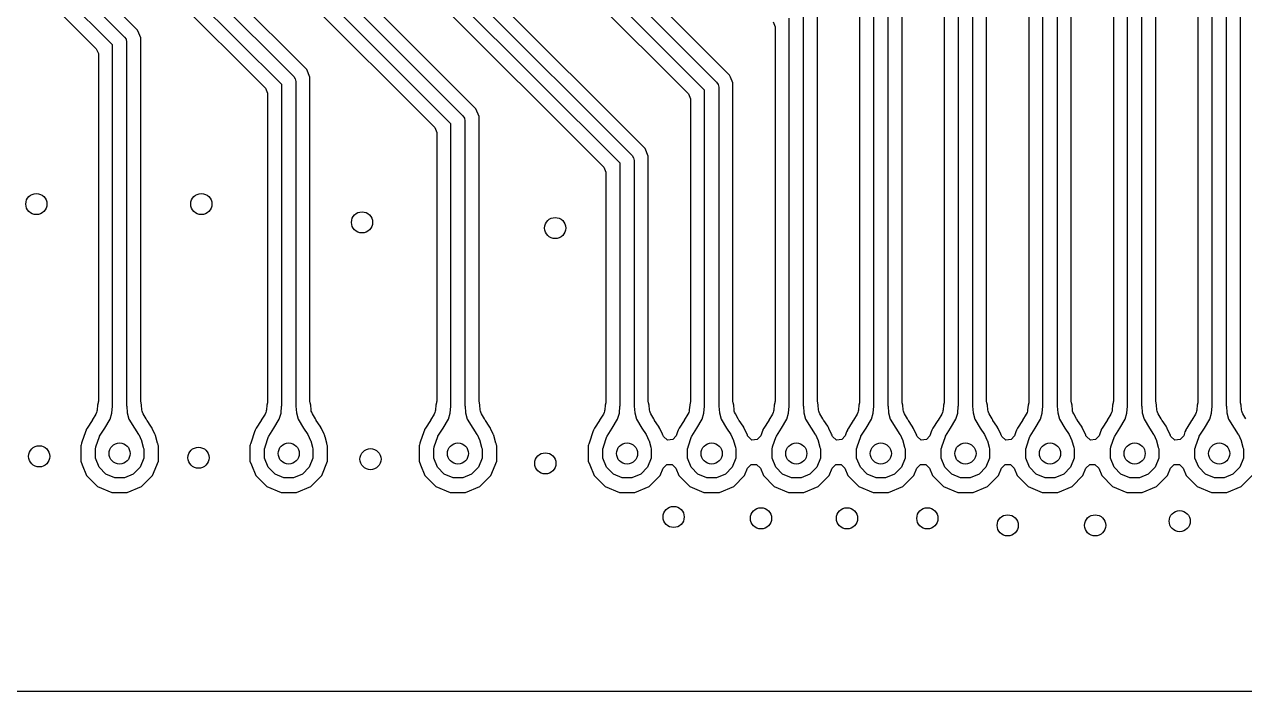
# Model space of a CAD drawing. Extents: x 114.9 to 199.6, y -137.1 to -76.7.
# Drawn here: x 186.47 to 195.13, y -137.15 to -132.41 of the extents above; entities that cross this region are included whole.
import ezdxf

# ---------------------------------------------------------------- set-up
doc = ezdxf.new("R2010")
doc.units = 0
doc.layers.add('BLACK', color=7, linetype='CONTINUOUS')

msp = doc.modelspace()

# ---------------------------------------------------------------- linework, layer by layer
at = {"layer": 'BLACK', "linetype": 'CONTINUOUS'}
for p, q in [((179.34, -120.779289), (191.385356, -132.824645)), ((191.477586, -132.774746), (179.454852, -120.752012)), ((179.162413, -120.885254), (191.185148, -132.907987)), ((191.3, -132.88071), (179.254645, -120.835355)), ((190.877586, -133.294747), (178.734852, -121.152012)), ((190.7, -133.40071), (178.534645, -121.235355)), ((178.62, -121.17929), (190.785355, -133.344645)), ((177.86, -121.33853), (189.585355, -133.063885)), ((189.677586, -133.013987), (177.974852, -121.311252)), ((189.5, -133.11995), (177.774645, -121.394595)), ((177.682413, -121.444494), (189.385148, -133.147227)), ((177.16, -121.559289), (188.385355, -132.784644)), ((188.477586, -132.734747), (177.274852, -121.532012)), ((176.982414, -121.665255), (188.185148, -132.867987)), ((188.3, -132.84071), (177.074645, -121.615355)), ((176.45, -121.76929), (187.185355, -132.504645)), ((187.277585, -132.454745), (176.564852, -121.742012)), ((187.1, -132.56071), (176.364645, -121.825355)), ((176.272413, -121.875254), (186.985148, -132.587987)), ((184.859446, -127.702286), (190.585148, -133.427987)), ((195.1005, -135.088525), (195.1005, -128.160066)), ((194.9, -135.122497), (194.9, -128.21071)), ((195, -128.19), (195, -135.12235)), ((194.7995, -128.272635), (194.7995, -135.089555)), ((194.5005, -135.088525), (194.5005, -130.170066)), ((194.3, -135.122497), (194.3, -130.22071)), ((194.4, -130.2), (194.4, -135.12235)), ((194.1995, -130.282635), (194.1995, -135.089555)), ((193.9005, -135.088525), (193.9005, -130.780066)), ((193.7, -135.122497), (193.7, -130.83071)), ((193.8, -130.81), (193.8, -135.12235)), ((193.5995, -130.892635), (193.5995, -135.089555)), ((193.3005, -135.088525), (193.3005, -131.450064)), ((193.1, -135.122497), (193.1, -131.50071)), ((193.2, -131.48), (193.2, -135.12235)), ((192.9995, -131.562636), (192.9995, -135.089555)), ((192.5, -135.122497), (192.5, -131.98071)), ((192.6, -131.96), (192.6, -135.12235)), ((192.7005, -135.088525), (192.7005, -131.930066)), ((192.3995, -132.042635), (192.3995, -135.089555)), ((192.1005, -135.088525), (192.1005, -132.319684)), ((191.785148, -132.397607), (191.7995, -132.432255)), ((191.9, -135.122497), (191.9, -132.37033)), ((192, -132.34962), (192, -135.12235)), ((187.185355, -132.504645), (187.196194, -132.520866)), ((187.277586, -132.454747), (187.277585, -132.454745)), ((187.277588, -132.454749), (187.277586, -132.454747)), ((187.277588, -132.45475), (187.277588, -132.454749)), ((187.286889, -132.477205), (187.277588, -132.45475)), ((187.28689, -132.477207), (187.286889, -132.477205)), ((187.300499, -132.510062), (187.28689, -132.477207)), ((187.3005, -132.510066), (187.300499, -132.510062)), ((187.3005, -135.088525), (187.3005, -132.510066)), ((191.7995, -132.432255), (191.7995, -135.089555)), ((186.985148, -132.587987), (186.9995, -132.622635)), ((187.1, -135.122497), (187.1, -132.56071)), ((187.196194, -132.520866), (187.2, -132.54)), ((187.2, -132.54), (187.2, -135.12235)), ((186.9995, -132.622635), (186.9995, -135.089555)), ((188.477587, -132.734749), (188.477586, -132.734747)), ((188.500499, -132.790062), (188.477587, -132.734749)), ((188.3, -135.122497), (188.3, -132.84071)), ((188.385355, -132.784644), (188.396194, -132.800865)), ((188.396194, -132.800865), (188.396194, -132.800866)), ((188.396194, -132.800866), (188.4, -132.82)), ((188.4, -132.82), (188.4, -135.12235)), ((188.5005, -132.790066), (188.500499, -132.790062)), ((188.5005, -135.088525), (188.5005, -132.790066)), ((191.385356, -132.824645), (191.396194, -132.840866)), ((191.396194, -132.840866), (191.4, -132.86)), ((191.477588, -132.774749), (191.477586, -132.774746)), ((191.483932, -132.790066), (191.477588, -132.774749)), ((191.500499, -132.830062), (191.483932, -132.790066)), ((191.5005, -132.830066), (191.500499, -132.830062)), ((191.5005, -135.088525), (191.5005, -132.830066)), ((188.185148, -132.867987), (188.1995, -132.902635)), ((188.1995, -132.902635), (188.1995, -135.089555)), ((191.185148, -132.907987), (191.1995, -132.942635)), ((191.1995, -132.942635), (191.1995, -135.089555)), ((191.3, -135.122497), (191.3, -132.88071)), ((191.4, -132.86), (191.4, -135.12235)), ((189.677587, -133.013989), (189.677586, -133.013987)), ((189.700499, -133.069302), (189.677587, -133.013989)), ((189.585355, -133.063885), (189.596194, -133.080106)), ((189.596194, -133.080106), (189.6, -133.09924)), ((189.6, -133.09924), (189.6, -135.12235)), ((189.7005, -133.069306), (189.700499, -133.069302)), ((189.7005, -135.088525), (189.7005, -133.069306)), ((189.385148, -133.147227), (189.3995, -133.181875)), ((189.3995, -133.181875), (189.3995, -135.089555)), ((189.5, -135.122497), (189.5, -133.11995)), ((190.785355, -133.344645), (190.796194, -133.360866)), ((190.796194, -133.360866), (190.8, -133.38)), ((190.877587, -133.294749), (190.877586, -133.294747)), ((190.900499, -133.350062), (190.877587, -133.294749)), ((190.9005, -133.350066), (190.900499, -133.350062)), ((190.9005, -135.088525), (190.9005, -133.350066)), ((190.585148, -133.427987), (190.5995, -133.462635)), ((190.5995, -133.462635), (190.5995, -135.089555)), ((190.7, -135.122497), (190.7, -133.40071)), ((190.8, -133.38), (190.8, -135.12235)), ((186.998548, -135.099699), (186.993978, -135.115941)), ((186.999008, -135.09648), (186.998548, -135.099699)), ((186.9995, -135.089555), (186.999008, -135.09648)), ((187.302074, -135.100844), (187.3005, -135.088525)), ((187.30602, -135.116036), (187.302074, -135.100844)), ((188.198548, -135.099699), (188.193978, -135.115941)), ((188.199008, -135.09648), (188.198548, -135.099699)), ((188.1995, -135.089555), (188.199008, -135.09648)), ((188.502074, -135.100844), (188.5005, -135.088525)), ((188.50602, -135.116036), (188.502074, -135.100844)), ((189.398548, -135.099699), (189.393978, -135.115941)), ((189.399008, -135.09648), (189.398548, -135.099699)), ((189.3995, -135.089555), (189.399008, -135.09648)), ((189.702074, -135.100844), (189.7005, -135.088525)), ((189.70602, -135.116036), (189.702074, -135.100844)), ((190.598548, -135.099699), (190.593978, -135.115941)), ((190.599008, -135.09648), (190.598548, -135.099699)), ((190.5995, -135.089555), (190.599008, -135.09648)), ((190.902074, -135.100844), (190.9005, -135.088525)), ((190.90602, -135.116036), (190.902074, -135.100844)), ((191.198548, -135.099699), (191.193978, -135.115941)), ((191.199008, -135.09648), (191.198548, -135.099699)), ((191.1995, -135.089555), (191.199008, -135.09648)), ((191.502074, -135.100844), (191.5005, -135.088525)), ((191.50602, -135.116036), (191.502074, -135.100844)), ((191.798548, -135.099699), (191.793978, -135.115941)), ((191.799008, -135.09648), (191.798548, -135.099699)), ((191.7995, -135.089555), (191.799008, -135.09648)), ((192.102074, -135.100844), (192.1005, -135.088525)), ((192.10602, -135.116036), (192.102074, -135.100844)), ((192.398548, -135.099699), (192.393978, -135.115941)), ((192.399008, -135.09648), (192.398548, -135.099699)), ((192.3995, -135.089555), (192.399008, -135.09648)), ((192.702074, -135.100844), (192.7005, -135.088525)), ((192.70602, -135.116036), (192.702074, -135.100844)), ((192.998548, -135.099699), (192.993978, -135.115941)), ((192.999008, -135.09648), (192.998548, -135.099699)), ((192.9995, -135.089555), (192.999008, -135.09648)), ((193.302074, -135.100844), (193.3005, -135.088525)), ((193.30602, -135.116036), (193.302074, -135.100844)), ((193.598548, -135.099699), (193.593978, -135.115941)), ((193.599008, -135.09648), (193.598548, -135.099699)), ((193.5995, -135.089555), (193.599008, -135.09648)), ((193.902074, -135.100844), (193.9005, -135.088525)), ((193.90602, -135.116036), (193.902074, -135.100844)), ((194.198548, -135.099699), (194.193978, -135.115941)), ((194.199008, -135.09648), (194.198548, -135.099699)), ((194.1995, -135.089555), (194.199008, -135.09648)), ((194.502074, -135.100844), (194.5005, -135.088525)), ((194.50602, -135.116036), (194.502074, -135.100844)), ((194.798548, -135.099699), (194.793978, -135.115941)), ((194.799008, -135.09648), (194.798548, -135.099699)), ((194.7995, -135.089555), (194.799008, -135.09648)), ((195.102074, -135.100844), (195.1005, -135.088525)), ((195.10602, -135.116036), (195.102074, -135.100844)), ((186.98189, -135.179936), (186.955463, -135.223797)), ((186.98708, -135.167949), (186.98189, -135.179936)), ((186.989688, -135.158702), (186.98708, -135.167949)), ((186.990733, -135.152836), (186.989688, -135.158702)), ((186.991036, -135.152326), (186.990733, -135.152836)), ((186.991258, -135.150765), (186.991036, -135.152326)), ((186.993978, -135.115941), (186.991258, -135.150765)), ((187.082979, -135.216588), (187.095372, -135.172647)), ((187.095372, -135.172647), (187.099158, -135.124152)), ((187.099158, -135.124152), (187.1, -135.122497)), ((187.2, -135.12235), (187.200833, -135.124161)), ((187.200833, -135.124161), (187.204539, -135.172142)), ((187.204539, -135.172142), (187.216712, -135.215825)), ((187.308564, -135.148982), (187.30602, -135.116036)), ((187.310215, -135.158349), (187.308564, -135.148982)), ((187.312734, -135.167388), (187.310215, -135.158349)), ((187.317916, -135.179439), (187.312734, -135.167388)), ((187.338776, -135.214196), (187.317916, -135.179439)), ((188.18189, -135.179936), (188.155463, -135.223797)), ((188.18708, -135.167949), (188.18189, -135.179936)), ((188.189688, -135.158702), (188.18708, -135.167949)), ((188.190733, -135.152836), (188.189688, -135.158702)), ((188.191036, -135.152326), (188.190733, -135.152836)), ((188.191258, -135.150765), (188.191036, -135.152326)), ((188.193978, -135.115941), (188.191258, -135.150765)), ((188.282979, -135.216588), (188.295372, -135.172647)), ((188.295372, -135.172647), (188.299158, -135.124152)), ((188.299158, -135.124152), (188.3, -135.122497)), ((188.4, -135.12235), (188.400833, -135.124161)), ((188.400833, -135.124161), (188.404539, -135.172142)), ((188.404539, -135.172142), (188.416712, -135.215825)), ((188.508564, -135.148982), (188.50602, -135.116036)), ((188.510215, -135.158349), (188.508564, -135.148982)), ((188.512734, -135.167388), (188.510215, -135.158349)), ((188.517916, -135.179439), (188.512734, -135.167388)), ((188.538776, -135.214196), (188.517916, -135.179439)), ((189.38189, -135.179936), (189.355463, -135.223797)), ((189.38708, -135.167949), (189.38189, -135.179936)), ((189.389688, -135.158702), (189.38708, -135.167949)), ((189.390733, -135.152836), (189.389688, -135.158702)), ((189.391036, -135.152326), (189.390733, -135.152836)), ((189.391258, -135.150765), (189.391036, -135.152326)), ((189.393978, -135.115941), (189.391258, -135.150765)), ((189.482979, -135.216588), (189.495372, -135.172647)), ((189.495372, -135.172647), (189.499158, -135.124152)), ((189.499158, -135.124152), (189.5, -135.122497)), ((189.6, -135.12235), (189.600833, -135.124161)), ((189.600833, -135.124161), (189.604539, -135.172142)), ((189.604539, -135.172142), (189.616712, -135.215825)), ((189.708564, -135.148982), (189.70602, -135.116036)), ((189.710215, -135.158349), (189.708564, -135.148982)), ((189.712734, -135.167388), (189.710215, -135.158349)), ((189.717916, -135.179439), (189.712734, -135.167388)), ((189.738776, -135.214196), (189.717916, -135.179439)), ((190.58189, -135.179936), (190.555463, -135.223797)), ((190.58708, -135.167949), (190.58189, -135.179936)), ((190.589688, -135.158702), (190.58708, -135.167949)), ((190.590733, -135.152836), (190.589688, -135.158702)), ((190.591036, -135.152326), (190.590733, -135.152836)), ((190.591258, -135.150765), (190.591036, -135.152326)), ((190.593978, -135.115941), (190.591258, -135.150765)), ((190.682979, -135.216588), (190.695372, -135.172647)), ((190.695372, -135.172647), (190.699158, -135.124152)), ((190.699158, -135.124152), (190.7, -135.122497)), ((190.8, -135.12235), (190.800833, -135.124161)), ((190.800833, -135.124161), (190.804539, -135.172142)), ((190.804539, -135.172142), (190.816712, -135.215825)), ((190.908564, -135.148982), (190.90602, -135.116036)), ((190.910215, -135.158349), (190.908564, -135.148982)), ((190.912734, -135.167388), (190.910215, -135.158349)), ((190.917916, -135.179439), (190.912734, -135.167388)), ((190.938776, -135.214196), (190.917916, -135.179439)), ((191.18189, -135.179936), (191.155463, -135.223797)), ((191.18708, -135.167949), (191.18189, -135.179936)), ((191.189688, -135.158702), (191.18708, -135.167949)), ((191.190733, -135.152836), (191.189688, -135.158702)), ((191.191036, -135.152326), (191.190733, -135.152836)), ((191.191258, -135.150765), (191.191036, -135.152326)), ((191.193978, -135.115941), (191.191258, -135.150765)), ((191.282979, -135.216588), (191.295372, -135.172647)), ((191.295372, -135.172647), (191.299158, -135.124152)), ((191.299158, -135.124152), (191.3, -135.122497)), ((191.4, -135.12235), (191.400833, -135.124161)), ((191.400833, -135.124161), (191.404539, -135.172142)), ((191.404539, -135.172142), (191.416712, -135.215825)), ((191.508564, -135.148982), (191.50602, -135.116036)), ((191.510215, -135.158349), (191.508564, -135.148982)), ((191.512734, -135.167388), (191.510215, -135.158349)), ((191.517916, -135.179439), (191.512734, -135.167388)), ((191.538776, -135.214196), (191.517916, -135.179439)), ((191.78189, -135.179936), (191.755463, -135.223797)), ((191.78708, -135.167949), (191.78189, -135.179936)), ((191.789688, -135.158702), (191.78708, -135.167949)), ((191.790733, -135.152836), (191.789688, -135.158702)), ((191.791036, -135.152326), (191.790733, -135.152836)), ((191.791258, -135.150765), (191.791036, -135.152326)), ((191.793978, -135.115941), (191.791258, -135.150765)), ((191.882979, -135.216588), (191.895372, -135.172647)), ((191.895372, -135.172647), (191.899158, -135.124152)), ((191.899158, -135.124152), (191.9, -135.122497)), ((192, -135.12235), (192.000833, -135.124161)), ((192.000833, -135.124161), (192.004539, -135.172142)), ((192.004539, -135.172142), (192.016712, -135.215825)), ((192.108564, -135.148982), (192.10602, -135.116036)), ((192.110215, -135.158349), (192.108564, -135.148982)), ((192.112734, -135.167388), (192.110215, -135.158349)), ((192.117916, -135.179439), (192.112734, -135.167388)), ((192.138776, -135.214196), (192.117916, -135.179439)), ((192.38189, -135.179936), (192.355463, -135.223797)), ((192.38708, -135.167949), (192.38189, -135.179936)), ((192.389688, -135.158702), (192.38708, -135.167949)), ((192.390733, -135.152836), (192.389688, -135.158702)), ((192.391036, -135.152326), (192.390733, -135.152836)), ((192.391258, -135.150765), (192.391036, -135.152326)), ((192.393978, -135.115941), (192.391258, -135.150765)), ((192.482979, -135.216588), (192.495372, -135.172647)), ((192.495372, -135.172647), (192.499158, -135.124152)), ((192.499158, -135.124152), (192.5, -135.122497)), ((192.6, -135.12235), (192.600833, -135.124161)), ((192.600833, -135.124161), (192.604539, -135.172142)), ((192.604539, -135.172142), (192.616712, -135.215825)), ((192.708564, -135.148982), (192.70602, -135.116036)), ((192.710215, -135.158349), (192.708564, -135.148982)), ((192.712734, -135.167388), (192.710215, -135.158349)), ((192.717916, -135.179439), (192.712734, -135.167388)), ((192.738776, -135.214196), (192.717916, -135.179439)), ((192.98189, -135.179936), (192.955463, -135.223797)), ((192.98708, -135.167949), (192.98189, -135.179936)), ((192.989688, -135.158702), (192.98708, -135.167949)), ((192.990733, -135.152836), (192.989688, -135.158702)), ((192.991036, -135.152326), (192.990733, -135.152836)), ((192.991258, -135.150765), (192.991036, -135.152326)), ((192.993978, -135.115941), (192.991258, -135.150765)), ((193.082979, -135.216588), (193.095372, -135.172647)), ((193.095372, -135.172647), (193.099158, -135.124152)), ((193.099158, -135.124152), (193.1, -135.122497)), ((193.2, -135.12235), (193.200833, -135.124161)), ((193.200833, -135.124161), (193.204539, -135.172142)), ((193.204539, -135.172142), (193.216712, -135.215825)), ((193.308564, -135.148982), (193.30602, -135.116036)), ((193.310215, -135.158349), (193.308564, -135.148982)), ((193.312734, -135.167388), (193.310215, -135.158349)), ((193.317916, -135.179439), (193.312734, -135.167388)), ((193.338776, -135.214196), (193.317916, -135.179439)), ((193.58189, -135.179936), (193.555463, -135.223797)), ((193.58708, -135.167949), (193.58189, -135.179936)), ((193.589688, -135.158702), (193.58708, -135.167949)), ((193.590733, -135.152836), (193.589688, -135.158702)), ((193.591036, -135.152326), (193.590733, -135.152836)), ((193.591258, -135.150765), (193.591036, -135.152326)), ((193.593978, -135.115941), (193.591258, -135.150765)), ((193.682979, -135.216588), (193.695372, -135.172647)), ((193.695372, -135.172647), (193.699158, -135.124152)), ((193.699158, -135.124152), (193.7, -135.122497)), ((193.8, -135.12235), (193.800833, -135.124161)), ((193.800833, -135.124161), (193.804539, -135.172142)), ((193.804539, -135.172142), (193.816712, -135.215825)), ((193.908564, -135.148982), (193.90602, -135.116036)), ((193.910215, -135.158349), (193.908564, -135.148982)), ((193.912734, -135.167388), (193.910215, -135.158349)), ((193.917916, -135.179439), (193.912734, -135.167388)), ((193.938776, -135.214196), (193.917916, -135.179439)), ((194.18189, -135.179936), (194.155463, -135.223797)), ((194.18708, -135.167949), (194.18189, -135.179936)), ((194.189688, -135.158702), (194.18708, -135.167949)), ((194.190733, -135.152836), (194.189688, -135.158702)), ((194.191036, -135.152326), (194.190733, -135.152836)), ((194.191258, -135.150765), (194.191036, -135.152326)), ((194.193978, -135.115941), (194.191258, -135.150765)), ((194.282979, -135.216588), (194.295372, -135.172647)), ((194.295372, -135.172647), (194.299158, -135.124152)), ((194.299158, -135.124152), (194.3, -135.122497)), ((194.4, -135.12235), (194.400833, -135.124161)), ((194.400833, -135.124161), (194.404539, -135.172142)), ((194.404539, -135.172142), (194.416712, -135.215825)), ((194.508564, -135.148982), (194.50602, -135.116036)), ((194.510215, -135.158349), (194.508564, -135.148982)), ((194.512734, -135.167388), (194.510215, -135.158349)), ((194.517916, -135.179439), (194.512734, -135.167388)), ((194.538776, -135.214196), (194.517916, -135.179439)), ((194.78189, -135.179936), (194.755463, -135.223797)), ((194.78708, -135.167949), (194.78189, -135.179936)), ((194.789688, -135.158702), (194.78708, -135.167949)), ((194.790733, -135.152836), (194.789688, -135.158702)), ((194.791036, -135.152326), (194.790733, -135.152836)), ((194.791258, -135.150765), (194.791036, -135.152326)), ((194.793978, -135.115941), (194.791258, -135.150765)), ((194.882979, -135.216588), (194.895372, -135.172647)), ((194.895372, -135.172647), (194.899158, -135.124152)), ((194.899158, -135.124152), (194.9, -135.122497)), ((195, -135.12235), (195.000833, -135.124161)), ((195.000833, -135.124161), (195.004539, -135.172142)), ((195.004539, -135.172142), (195.016712, -135.215825)), ((195.108564, -135.148982), (195.10602, -135.116036)), ((195.110215, -135.158349), (195.108564, -135.148982)), ((195.112734, -135.167388), (195.110215, -135.158349)), ((195.117916, -135.179439), (195.112734, -135.167388)), ((195.138776, -135.214196), (195.117916, -135.179439)), ((186.919916, -135.279208), (186.913562, -135.290602)), ((186.919932, -135.279181), (186.919916, -135.279208)), ((186.954728, -135.22498), (186.919932, -135.279181)), ((186.955463, -135.223797), (186.954728, -135.22498)), ((187.008707, -135.336185), (187.044715, -135.280097)), ((187.044715, -135.280097), (187.082979, -135.216588)), ((187.216712, -135.215825), (187.255284, -135.280096)), ((187.255284, -135.280096), (187.255305, -135.280127)), ((187.255305, -135.280127), (187.285111, -135.324693)), ((187.3438, -135.222567), (187.338776, -135.214196)), ((187.345084, -135.224593), (187.3438, -135.222567)), ((187.372801, -135.266035), (187.345084, -135.224593)), ((187.372805, -135.266042), (187.372801, -135.266035)), ((187.377012, -135.272881), (187.372805, -135.266042)), ((187.377887, -135.274433), (187.377012, -135.272881)), ((187.381571, -135.281593), (187.377887, -135.274433)), ((187.400805, -135.322766), (187.381571, -135.281593)), ((188.119916, -135.279208), (188.113562, -135.290602)), ((188.119932, -135.279181), (188.119916, -135.279208)), ((188.154728, -135.22498), (188.119932, -135.279181)), ((188.155463, -135.223797), (188.154728, -135.22498)), ((188.208707, -135.336185), (188.244715, -135.280097)), ((188.244715, -135.280097), (188.282979, -135.216588)), ((188.416712, -135.215825), (188.455284, -135.280096)), ((188.455284, -135.280096), (188.455305, -135.280127)), ((188.455305, -135.280127), (188.485111, -135.324693)), ((188.5438, -135.222567), (188.538776, -135.214196)), ((188.545084, -135.224593), (188.5438, -135.222567)), ((188.572801, -135.266035), (188.545084, -135.224593)), ((188.572805, -135.266042), (188.572801, -135.266035)), ((188.577012, -135.272881), (188.572805, -135.266042)), ((188.577887, -135.274433), (188.577012, -135.272881)), ((188.581571, -135.281593), (188.577887, -135.274433)), ((188.600805, -135.322766), (188.581571, -135.281593)), ((189.319916, -135.279208), (189.313562, -135.290602)), ((189.319932, -135.279181), (189.319916, -135.279208)), ((189.354728, -135.22498), (189.319932, -135.279181)), ((189.355463, -135.223797), (189.354728, -135.22498)), ((189.408707, -135.336185), (189.444715, -135.280097)), ((189.444715, -135.280097), (189.482979, -135.216588)), ((189.616712, -135.215825), (189.655284, -135.280096)), ((189.655284, -135.280096), (189.655305, -135.280127)), ((189.655305, -135.280127), (189.685111, -135.324693)), ((189.7438, -135.222567), (189.738776, -135.214196)), ((189.745084, -135.224593), (189.7438, -135.222567)), ((189.772801, -135.266035), (189.745084, -135.224593)), ((189.772805, -135.266042), (189.772801, -135.266035)), ((189.777012, -135.272881), (189.772805, -135.266042)), ((189.777887, -135.274433), (189.777012, -135.272881)), ((189.781571, -135.281593), (189.777887, -135.274433)), ((189.800805, -135.322766), (189.781571, -135.281593)), ((190.519916, -135.279208), (190.513562, -135.290602)), ((190.519932, -135.279181), (190.519916, -135.279208)), ((190.554728, -135.22498), (190.519932, -135.279181)), ((190.555463, -135.223797), (190.554728, -135.22498)), ((190.608707, -135.336185), (190.644715, -135.280097)), ((190.644715, -135.280097), (190.682979, -135.216588)), ((190.816712, -135.215825), (190.855284, -135.280096)), ((190.855284, -135.280096), (190.855305, -135.280127)), ((190.855305, -135.280127), (190.885111, -135.324693)), ((190.9438, -135.222567), (190.938776, -135.214196)), ((190.945084, -135.224593), (190.9438, -135.222567)), ((190.972801, -135.266035), (190.945084, -135.224593)), ((190.972805, -135.266042), (190.972801, -135.266035)), ((190.977012, -135.272881), (190.972805, -135.266042)), ((190.977887, -135.274433), (190.977012, -135.272881)), ((190.981571, -135.281593), (190.977887, -135.274433)), ((191.000805, -135.322766), (190.981571, -135.281593)), ((191.119916, -135.279208), (191.113562, -135.290602)), ((191.119932, -135.279181), (191.119916, -135.279208)), ((191.154728, -135.22498), (191.119932, -135.279181)), ((191.155463, -135.223797), (191.154728, -135.22498)), ((191.208707, -135.336185), (191.244715, -135.280097)), ((191.244715, -135.280097), (191.282979, -135.216588)), ((191.416712, -135.215825), (191.455284, -135.280096)), ((191.455284, -135.280096), (191.455305, -135.280127)), ((191.455305, -135.280127), (191.485111, -135.324693)), ((191.5438, -135.222567), (191.538776, -135.214196)), ((191.545084, -135.224593), (191.5438, -135.222567)), ((191.572801, -135.266035), (191.545084, -135.224593)), ((191.572805, -135.266042), (191.572801, -135.266035)), ((191.577012, -135.272881), (191.572805, -135.266042)), ((191.577887, -135.274433), (191.577012, -135.272881)), ((191.581571, -135.281593), (191.577887, -135.274433)), ((191.600805, -135.322766), (191.581571, -135.281593)), ((191.719916, -135.279208), (191.713562, -135.290602)), ((191.719932, -135.279181), (191.719916, -135.279208)), ((191.754728, -135.22498), (191.719932, -135.279181)), ((191.755463, -135.223797), (191.754728, -135.22498)), ((191.808707, -135.336185), (191.844715, -135.280097)), ((191.844715, -135.280097), (191.882979, -135.216588)), ((192.016712, -135.215825), (192.055284, -135.280096)), ((192.055284, -135.280096), (192.055305, -135.280127)), ((192.055305, -135.280127), (192.085111, -135.324693)), ((192.1438, -135.222567), (192.138776, -135.214196)), ((192.145084, -135.224593), (192.1438, -135.222567)), ((192.172801, -135.266035), (192.145084, -135.224593)), ((192.172805, -135.266042), (192.172801, -135.266035)), ((192.177012, -135.272881), (192.172805, -135.266042)), ((192.177887, -135.274433), (192.177012, -135.272881)), ((192.181571, -135.281593), (192.177887, -135.274433)), ((192.200805, -135.322766), (192.181571, -135.281593)), ((192.319916, -135.279208), (192.313562, -135.290602)), ((192.319932, -135.279181), (192.319916, -135.279208)), ((192.354728, -135.22498), (192.319932, -135.279181)), ((192.355463, -135.223797), (192.354728, -135.22498)), ((192.408707, -135.336185), (192.444715, -135.280097)), ((192.444715, -135.280097), (192.482979, -135.216588)), ((192.616712, -135.215825), (192.655284, -135.280096)), ((192.655284, -135.280096), (192.655305, -135.280127)), ((192.655305, -135.280127), (192.685111, -135.324693)), ((192.7438, -135.222567), (192.738776, -135.214196)), ((192.745084, -135.224593), (192.7438, -135.222567)), ((192.772801, -135.266035), (192.745084, -135.224593)), ((192.772805, -135.266042), (192.772801, -135.266035)), ((192.777012, -135.272881), (192.772805, -135.266042)), ((192.777887, -135.274433), (192.777012, -135.272881)), ((192.781571, -135.281593), (192.777887, -135.274433)), ((192.800805, -135.322766), (192.781571, -135.281593)), ((192.919916, -135.279208), (192.913562, -135.290602)), ((192.919932, -135.279181), (192.919916, -135.279208)), ((192.954728, -135.22498), (192.919932, -135.279181)), ((192.955463, -135.223797), (192.954728, -135.22498)), ((193.008707, -135.336185), (193.044715, -135.280097)), ((193.044715, -135.280097), (193.082979, -135.216588)), ((193.216712, -135.215825), (193.255284, -135.280096)), ((193.255284, -135.280096), (193.255305, -135.280127)), ((193.255305, -135.280127), (193.285111, -135.324693)), ((193.3438, -135.222567), (193.338776, -135.214196)), ((193.345084, -135.224593), (193.3438, -135.222567)), ((193.372801, -135.266035), (193.345084, -135.224593)), ((193.372805, -135.266042), (193.372801, -135.266035)), ((193.377012, -135.272881), (193.372805, -135.266042)), ((193.377887, -135.274433), (193.377012, -135.272881)), ((193.381571, -135.281593), (193.377887, -135.274433)), ((193.400805, -135.322766), (193.381571, -135.281593)), ((193.519916, -135.279208), (193.513562, -135.290602)), ((193.519932, -135.279181), (193.519916, -135.279208)), ((193.554728, -135.22498), (193.519932, -135.279181)), ((193.555463, -135.223797), (193.554728, -135.22498)), ((193.608707, -135.336185), (193.644715, -135.280097)), ((193.644715, -135.280097), (193.682979, -135.216588)), ((193.816712, -135.215825), (193.855284, -135.280096)), ((193.855284, -135.280096), (193.855305, -135.280127)), ((193.855305, -135.280127), (193.885111, -135.324693)), ((193.9438, -135.222567), (193.938776, -135.214196)), ((193.945084, -135.224593), (193.9438, -135.222567)), ((193.972801, -135.266035), (193.945084, -135.224593)), ((193.972805, -135.266042), (193.972801, -135.266035)), ((193.977012, -135.272881), (193.972805, -135.266042)), ((193.977887, -135.274433), (193.977012, -135.272881)), ((193.981571, -135.281593), (193.977887, -135.274433)), ((194.000805, -135.322766), (193.981571, -135.281593)), ((194.119916, -135.279208), (194.113562, -135.290602)), ((194.119932, -135.279181), (194.119916, -135.279208)), ((194.154728, -135.22498), (194.119932, -135.279181)), ((194.155463, -135.223797), (194.154728, -135.22498)), ((194.208707, -135.336185), (194.244715, -135.280097)), ((194.244715, -135.280097), (194.282979, -135.216588)), ((194.416712, -135.215825), (194.455284, -135.280096)), ((194.455284, -135.280096), (194.455305, -135.280127)), ((194.455305, -135.280127), (194.485111, -135.324693)), ((194.5438, -135.222567), (194.538776, -135.214196)), ((194.545084, -135.224593), (194.5438, -135.222567)), ((194.572801, -135.266035), (194.545084, -135.224593)), ((194.572805, -135.266042), (194.572801, -135.266035)), ((194.577012, -135.272881), (194.572805, -135.266042)), ((194.577887, -135.274433), (194.577012, -135.272881)), ((194.581571, -135.281593), (194.577887, -135.274433)), ((194.600805, -135.322766), (194.581571, -135.281593)), ((194.719916, -135.279208), (194.713562, -135.290602)), ((194.719932, -135.279181), (194.719916, -135.279208)), ((194.754728, -135.22498), (194.719932, -135.279181)), ((194.755463, -135.223797), (194.754728, -135.22498)), ((194.808707, -135.336185), (194.844715, -135.280097)), ((194.844715, -135.280097), (194.882979, -135.216588)), ((195.016712, -135.215825), (195.055284, -135.280096)), ((195.055284, -135.280096), (195.055305, -135.280127)), ((195.055305, -135.280127), (195.085111, -135.324693)), ((186.907393, -135.305368), (186.882486, -135.379896)), ((186.907406, -135.305334), (186.907393, -135.305368)), ((186.912314, -135.29321), (186.907406, -135.305334)), ((186.913562, -135.290602), (186.912314, -135.29321)), ((186.982543, -135.413349), (187.007463, -135.338782)), ((187.007463, -135.338782), (187.008707, -135.336185)), ((187.285111, -135.324693), (187.285986, -135.326245)), ((187.285986, -135.326245), (187.30522, -135.367418)), ((187.30522, -135.367418), (187.305892, -135.369236)), ((187.402615, -135.327102), (187.400805, -135.322766)), ((187.404177, -135.330843), (187.402615, -135.327102)), ((187.404852, -135.332669), (187.404177, -135.330843)), ((187.406957, -135.339184), (187.404852, -135.332669)), ((187.407536, -135.340974), (187.406957, -135.339184)), ((187.419921, -135.385516), (187.407536, -135.340974)), ((188.107393, -135.305368), (188.082486, -135.379896)), ((188.107406, -135.305334), (188.107393, -135.305368)), ((188.112314, -135.29321), (188.107406, -135.305334)), ((188.113562, -135.290602), (188.112314, -135.29321)), ((188.182543, -135.413349), (188.207463, -135.338782)), ((188.207463, -135.338782), (188.208707, -135.336185)), ((188.485111, -135.324693), (188.485986, -135.326245)), ((188.485986, -135.326245), (188.50522, -135.367418)), ((188.50522, -135.367418), (188.505892, -135.369236)), ((188.602615, -135.327102), (188.600805, -135.322766)), ((188.604177, -135.330843), (188.602615, -135.327102)), ((188.604852, -135.332669), (188.604177, -135.330843)), ((188.606957, -135.339184), (188.604852, -135.332669)), ((188.607536, -135.340974), (188.606957, -135.339184)), ((188.619921, -135.385516), (188.607536, -135.340974)), ((189.307393, -135.305368), (189.282486, -135.379896)), ((189.307406, -135.305334), (189.307393, -135.305368)), ((189.312314, -135.29321), (189.307406, -135.305334)), ((189.313562, -135.290602), (189.312314, -135.29321)), ((189.382543, -135.413349), (189.407463, -135.338782)), ((189.407463, -135.338782), (189.408707, -135.336185)), ((189.685111, -135.324693), (189.685986, -135.326245)), ((189.685986, -135.326245), (189.70522, -135.367418)), ((189.70522, -135.367418), (189.705892, -135.369236)), ((189.802615, -135.327102), (189.800805, -135.322766)), ((189.804177, -135.330843), (189.802615, -135.327102)), ((189.804852, -135.332669), (189.804177, -135.330843)), ((189.806957, -135.339184), (189.804852, -135.332669)), ((189.807536, -135.340974), (189.806957, -135.339184)), ((189.819921, -135.385516), (189.807536, -135.340974)), ((190.507393, -135.305368), (190.482486, -135.379896)), ((190.507406, -135.305334), (190.507393, -135.305368)), ((190.512314, -135.29321), (190.507406, -135.305334)), ((190.513562, -135.290602), (190.512314, -135.29321)), ((190.582543, -135.413349), (190.607463, -135.338782)), ((190.607463, -135.338782), (190.608707, -135.336185)), ((190.885111, -135.324693), (190.885986, -135.326245)), ((190.885986, -135.326245), (190.90522, -135.367418)), ((190.90522, -135.367418), (190.905892, -135.369236)), ((191.004176, -135.33084), (191.000805, -135.322766)), ((191.004848, -135.332658), (191.004176, -135.33084)), ((191.004905, -135.332835), (191.004848, -135.332658)), ((191.004927, -135.332902), (191.004905, -135.332835)), ((191.005049, -135.333201), (191.004927, -135.332902)), ((191.005201, -135.333612), (191.005049, -135.333201)), ((191.005214, -135.333606), (191.005201, -135.333612)), ((191.007713, -135.339729), (191.005214, -135.333606)), ((191.036026, -135.364324), (191.007713, -135.339729)), ((191.073436, -135.361696), (191.036026, -135.364324)), ((191.098031, -135.333383), (191.073436, -135.361696)), ((191.107397, -135.305359), (191.098031, -135.333383)), ((191.107406, -135.305334), (191.107397, -135.305359)), ((191.112314, -135.29321), (191.107406, -135.305334)), ((191.113562, -135.290602), (191.112314, -135.29321)), ((191.182543, -135.413349), (191.207463, -135.338782)), ((191.207463, -135.338782), (191.208707, -135.336185)), ((191.485111, -135.324693), (191.485986, -135.326245)), ((191.485986, -135.326245), (191.50522, -135.367418)), ((191.50522, -135.367418), (191.505892, -135.369236)), ((191.604176, -135.33084), (191.600805, -135.322766)), ((191.604848, -135.332658), (191.604176, -135.33084)), ((191.604905, -135.332835), (191.604848, -135.332658)), ((191.604927, -135.332902), (191.604905, -135.332835)), ((191.605049, -135.333201), (191.604927, -135.332902)), ((191.605201, -135.333612), (191.605049, -135.333201)), ((191.605214, -135.333606), (191.605201, -135.333612)), ((191.607713, -135.339729), (191.605214, -135.333606)), ((191.636026, -135.364324), (191.607713, -135.339729)), ((191.673436, -135.361696), (191.636026, -135.364324)), ((191.698031, -135.333383), (191.673436, -135.361696)), ((191.707397, -135.305359), (191.698031, -135.333383)), ((191.707406, -135.305334), (191.707397, -135.305359)), ((191.712314, -135.29321), (191.707406, -135.305334)), ((191.713562, -135.290602), (191.712314, -135.29321)), ((191.782543, -135.413349), (191.807463, -135.338782)), ((191.807463, -135.338782), (191.808707, -135.336185)), ((192.085111, -135.324693), (192.085986, -135.326245)), ((192.085986, -135.326245), (192.10522, -135.367418)), ((192.10522, -135.367418), (192.105892, -135.369236)), ((192.204176, -135.33084), (192.200805, -135.322766)), ((192.204848, -135.332658), (192.204176, -135.33084)), ((192.204905, -135.332835), (192.204848, -135.332658)), ((192.204927, -135.332902), (192.204905, -135.332835)), ((192.205049, -135.333201), (192.204927, -135.332902)), ((192.205201, -135.333612), (192.205049, -135.333201)), ((192.205214, -135.333606), (192.205201, -135.333612)), ((192.207713, -135.339729), (192.205214, -135.333606)), ((192.236026, -135.364324), (192.207713, -135.339729)), ((192.273436, -135.361696), (192.236026, -135.364324)), ((192.298031, -135.333383), (192.273436, -135.361696)), ((192.307397, -135.305359), (192.298031, -135.333383)), ((192.307406, -135.305334), (192.307397, -135.305359)), ((192.312314, -135.29321), (192.307406, -135.305334)), ((192.313562, -135.290602), (192.312314, -135.29321)), ((192.382543, -135.413349), (192.407463, -135.338782)), ((192.407463, -135.338782), (192.408707, -135.336185)), ((192.685111, -135.324693), (192.685986, -135.326245)), ((192.685986, -135.326245), (192.70522, -135.367418)), ((192.70522, -135.367418), (192.705892, -135.369236)), ((192.804176, -135.33084), (192.800805, -135.322766)), ((192.804848, -135.332658), (192.804176, -135.33084)), ((192.804905, -135.332835), (192.804848, -135.332658)), ((192.804927, -135.332902), (192.804905, -135.332835)), ((192.805049, -135.333201), (192.804927, -135.332902)), ((192.805201, -135.333612), (192.805049, -135.333201)), ((192.805214, -135.333606), (192.805201, -135.333612)), ((192.807713, -135.339729), (192.805214, -135.333606)), ((192.836026, -135.364324), (192.807713, -135.339729)), ((192.873436, -135.361696), (192.836026, -135.364324)), ((192.898031, -135.333383), (192.873436, -135.361696)), ((192.907397, -135.305359), (192.898031, -135.333383)), ((192.907406, -135.305334), (192.907397, -135.305359)), ((192.912314, -135.29321), (192.907406, -135.305334)), ((192.913562, -135.290602), (192.912314, -135.29321)), ((192.982543, -135.413349), (193.007463, -135.338782)), ((193.007463, -135.338782), (193.008707, -135.336185)), ((193.285111, -135.324693), (193.285986, -135.326245)), ((193.285986, -135.326245), (193.30522, -135.367418)), ((193.30522, -135.367418), (193.305892, -135.369236)), ((193.404176, -135.33084), (193.400805, -135.322766)), ((193.404848, -135.332658), (193.404176, -135.33084)), ((193.404905, -135.332835), (193.404848, -135.332658)), ((193.404927, -135.332902), (193.404905, -135.332835)), ((193.405049, -135.333201), (193.404927, -135.332902)), ((193.405201, -135.333612), (193.405049, -135.333201)), ((193.405214, -135.333606), (193.405201, -135.333612)), ((193.407713, -135.339729), (193.405214, -135.333606)), ((193.436026, -135.364324), (193.407713, -135.339729)), ((193.473436, -135.361696), (193.436026, -135.364324)), ((193.498031, -135.333383), (193.473436, -135.361696)), ((193.507397, -135.305359), (193.498031, -135.333383)), ((193.507406, -135.305334), (193.507397, -135.305359)), ((193.512314, -135.29321), (193.507406, -135.305334)), ((193.513562, -135.290602), (193.512314, -135.29321)), ((193.582543, -135.413349), (193.607463, -135.338782)), ((193.607463, -135.338782), (193.608707, -135.336185)), ((193.885111, -135.324693), (193.885986, -135.326245)), ((193.885986, -135.326245), (193.90522, -135.367418)), ((193.90522, -135.367418), (193.905892, -135.369236)), ((194.004176, -135.33084), (194.000805, -135.322766)), ((194.004848, -135.332658), (194.004176, -135.33084)), ((194.004905, -135.332835), (194.004848, -135.332658)), ((194.004927, -135.332902), (194.004905, -135.332835)), ((194.005049, -135.333201), (194.004927, -135.332902)), ((194.005201, -135.333612), (194.005049, -135.333201)), ((194.005214, -135.333606), (194.005201, -135.333612)), ((194.007713, -135.339729), (194.005214, -135.333606)), ((194.036026, -135.364324), (194.007713, -135.339729)), ((194.073436, -135.361696), (194.036026, -135.364324)), ((194.098031, -135.333383), (194.073436, -135.361696)), ((194.107397, -135.305359), (194.098031, -135.333383)), ((194.107406, -135.305334), (194.107397, -135.305359)), ((194.112314, -135.29321), (194.107406, -135.305334)), ((194.113562, -135.290602), (194.112314, -135.29321)), ((194.182543, -135.413349), (194.207463, -135.338782)), ((194.207463, -135.338782), (194.208707, -135.336185)), ((194.485111, -135.324693), (194.485986, -135.326245)), ((194.485986, -135.326245), (194.50522, -135.367418)), ((194.50522, -135.367418), (194.505892, -135.369236)), ((194.604176, -135.33084), (194.600805, -135.322766)), ((194.604848, -135.332658), (194.604176, -135.33084)), ((194.604905, -135.332835), (194.604848, -135.332658)), ((194.604927, -135.332902), (194.604905, -135.332835)), ((194.605049, -135.333201), (194.604927, -135.332902)), ((194.605201, -135.333612), (194.605049, -135.333201)), ((194.605214, -135.333606), (194.605201, -135.333612)), ((194.607713, -135.339729), (194.605214, -135.333606)), ((194.636026, -135.364324), (194.607713, -135.339729)), ((194.673436, -135.361696), (194.636026, -135.364324)), ((194.698031, -135.333383), (194.673436, -135.361696)), ((194.707397, -135.305359), (194.698031, -135.333383)), ((194.707406, -135.305334), (194.707397, -135.305359)), ((194.712314, -135.29321), (194.707406, -135.305334)), ((194.713562, -135.290602), (194.712314, -135.29321)), ((194.782543, -135.413349), (194.807463, -135.338782)), ((194.807463, -135.338782), (194.808707, -135.336185)), ((195.085111, -135.324693), (195.085986, -135.326245)), ((195.085986, -135.326245), (195.10522, -135.367418)), ((195.10522, -135.367418), (195.105892, -135.369236)), ((186.877067, -135.399002), (186.8745, -135.4052)), ((186.8745, -135.4052), (186.8745, -135.514801)), ((186.879537, -135.390098), (186.877067, -135.399002)), ((186.879552, -135.390102), (186.879537, -135.390098)), ((186.879981, -135.388495), (186.879552, -135.390102)), ((186.880255, -135.387511), (186.879981, -135.388495)), ((186.880267, -135.387428), (186.880255, -135.387511)), ((186.88036, -135.387077), (186.880267, -135.387428)), ((186.880629, -135.386076), (186.88036, -135.387077)), ((186.880797, -135.385516), (186.880629, -135.386076)), ((186.882486, -135.379896), (186.880797, -135.385516)), ((186.978363, -135.425859), (186.982437, -135.416021)), ((186.978363, -135.494141), (186.978363, -135.425859)), ((186.982182, -135.414698), (186.982543, -135.413349)), ((186.982437, -135.416021), (186.982182, -135.414698)), ((187.305892, -135.369236), (187.318277, -135.413778)), ((187.318277, -135.413778), (187.317902, -135.416843)), ((187.317902, -135.416843), (187.321637, -135.425859)), ((187.321637, -135.425859), (187.321637, -135.494141)), ((187.419921, -135.385519), (187.419921, -135.385516)), ((187.420336, -135.387889), (187.419921, -135.385519)), ((187.420519, -135.387856), (187.420336, -135.387889)), ((187.423495, -135.40036), (187.420519, -135.387856)), ((187.4255, -135.4052), (187.423495, -135.40036)), ((187.4255, -135.5148), (187.4255, -135.4052)), ((188.077067, -135.399002), (188.0745, -135.4052)), ((188.0745, -135.4052), (188.0745, -135.514801)), ((188.079537, -135.390098), (188.077067, -135.399002)), ((188.079552, -135.390102), (188.079537, -135.390098)), ((188.079981, -135.388495), (188.079552, -135.390102)), ((188.080255, -135.387511), (188.079981, -135.388495)), ((188.080267, -135.387428), (188.080255, -135.387511)), ((188.08036, -135.387077), (188.080267, -135.387428)), ((188.080629, -135.386076), (188.08036, -135.387077)), ((188.080797, -135.385516), (188.080629, -135.386076)), ((188.082486, -135.379896), (188.080797, -135.385516)), ((188.178363, -135.425859), (188.182437, -135.416021)), ((188.178363, -135.494141), (188.178363, -135.425859)), ((188.182182, -135.414698), (188.182543, -135.413349)), ((188.182437, -135.416021), (188.182182, -135.414698)), ((188.505892, -135.369236), (188.518277, -135.413778)), ((188.518277, -135.413778), (188.517902, -135.416843)), ((188.517902, -135.416843), (188.521637, -135.425859)), ((188.521637, -135.425859), (188.521637, -135.494141)), ((188.619921, -135.385519), (188.619921, -135.385516)), ((188.620336, -135.387889), (188.619921, -135.385519)), ((188.620519, -135.387856), (188.620336, -135.387889)), ((188.623495, -135.40036), (188.620519, -135.387856)), ((188.6255, -135.4052), (188.623495, -135.40036)), ((188.6255, -135.5148), (188.6255, -135.4052)), ((189.277067, -135.399002), (189.2745, -135.4052)), ((189.2745, -135.4052), (189.2745, -135.514801)), ((189.279537, -135.390098), (189.277067, -135.399002)), ((189.279552, -135.390102), (189.279537, -135.390098)), ((189.279981, -135.388495), (189.279552, -135.390102)), ((189.280255, -135.387511), (189.279981, -135.388495)), ((189.280267, -135.387428), (189.280255, -135.387511)), ((189.28036, -135.387077), (189.280267, -135.387428)), ((189.280629, -135.386076), (189.28036, -135.387077)), ((189.280797, -135.385516), (189.280629, -135.386076)), ((189.282486, -135.379896), (189.280797, -135.385516)), ((189.378363, -135.425859), (189.382437, -135.416021)), ((189.378363, -135.494141), (189.378363, -135.425859)), ((189.382182, -135.414698), (189.382543, -135.413349)), ((189.382437, -135.416021), (189.382182, -135.414698)), ((189.705892, -135.369236), (189.718277, -135.413778)), ((189.718277, -135.413778), (189.717902, -135.416843)), ((189.717902, -135.416843), (189.721637, -135.425859)), ((189.721637, -135.425859), (189.721637, -135.494141)), ((189.819921, -135.385519), (189.819921, -135.385516)), ((189.820336, -135.387889), (189.819921, -135.385519)), ((189.820519, -135.387856), (189.820336, -135.387889)), ((189.823495, -135.40036), (189.820519, -135.387856)), ((189.8255, -135.4052), (189.823495, -135.40036)), ((189.8255, -135.5148), (189.8255, -135.4052)), ((190.477067, -135.399002), (190.4745, -135.4052)), ((190.4745, -135.4052), (190.4745, -135.514801)), ((190.479537, -135.390098), (190.477067, -135.399002)), ((190.479552, -135.390102), (190.479537, -135.390098)), ((190.479981, -135.388495), (190.479552, -135.390102)), ((190.480255, -135.387511), (190.479981, -135.388495)), ((190.480267, -135.387428), (190.480255, -135.387511)), ((190.48036, -135.387077), (190.480267, -135.387428)), ((190.480629, -135.386076), (190.48036, -135.387077)), ((190.480797, -135.385516), (190.480629, -135.386076)), ((190.482486, -135.379896), (190.480797, -135.385516)), ((190.578363, -135.425859), (190.582437, -135.416021)), ((190.578363, -135.494141), (190.578363, -135.425859)), ((190.582182, -135.414698), (190.582543, -135.413349)), ((190.582437, -135.416021), (190.582182, -135.414698)), ((190.905892, -135.369236), (190.918277, -135.413778)), ((190.918277, -135.413778), (190.917902, -135.416843)), ((190.917902, -135.416843), (190.921637, -135.425859)), ((190.921637, -135.425859), (190.921637, -135.494141)), ((191.178363, -135.425859), (191.182437, -135.416021)), ((191.178363, -135.494141), (191.178363, -135.425859)), ((191.182182, -135.414698), (191.182543, -135.413349)), ((191.182437, -135.416021), (191.182182, -135.414698)), ((191.505892, -135.369236), (191.518277, -135.413778)), ((191.518277, -135.413778), (191.517902, -135.416843)), ((191.517902, -135.416843), (191.521637, -135.425859)), ((191.521637, -135.425859), (191.521637, -135.494141)), ((191.778363, -135.425859), (191.782437, -135.416021)), ((191.778363, -135.494141), (191.778363, -135.425859)), ((191.782182, -135.414698), (191.782543, -135.413349)), ((191.782437, -135.416021), (191.782182, -135.414698)), ((192.105892, -135.369236), (192.118277, -135.413778)), ((192.118277, -135.413778), (192.117902, -135.416843)), ((192.117902, -135.416843), (192.121637, -135.425859)), ((192.121637, -135.425859), (192.121637, -135.494141)), ((192.378363, -135.425859), (192.382437, -135.416021)), ((192.378363, -135.494141), (192.378363, -135.425859)), ((192.382182, -135.414698), (192.382543, -135.413349)), ((192.382437, -135.416021), (192.382182, -135.414698)), ((192.705892, -135.369236), (192.718277, -135.413778)), ((192.718277, -135.413778), (192.717902, -135.416843)), ((192.717902, -135.416843), (192.721637, -135.425859)), ((192.721637, -135.425859), (192.721637, -135.494141)), ((192.978363, -135.425859), (192.982437, -135.416021)), ((192.978363, -135.494141), (192.978363, -135.425859)), ((192.982182, -135.414698), (192.982543, -135.413349)), ((192.982437, -135.416021), (192.982182, -135.414698)), ((193.305892, -135.369236), (193.318277, -135.413778)), ((193.318277, -135.413778), (193.317902, -135.416843)), ((193.317902, -135.416843), (193.321637, -135.425859)), ((193.321637, -135.425859), (193.321637, -135.494141)), ((193.578363, -135.425859), (193.582437, -135.416021)), ((193.578363, -135.494141), (193.578363, -135.425859)), ((193.582182, -135.414698), (193.582543, -135.413349)), ((193.582437, -135.416021), (193.582182, -135.414698)), ((193.905892, -135.369236), (193.918277, -135.413778)), ((193.918277, -135.413778), (193.917902, -135.416843)), ((193.917902, -135.416843), (193.921637, -135.425859)), ((193.921637, -135.425859), (193.921637, -135.494141)), ((194.178363, -135.425859), (194.182437, -135.416021)), ((194.178363, -135.494141), (194.178363, -135.425859)), ((194.182182, -135.414698), (194.182543, -135.413349)), ((194.182437, -135.416021), (194.182182, -135.414698)), ((194.505892, -135.369236), (194.518277, -135.413778)), ((194.518277, -135.413778), (194.517902, -135.416843)), ((194.517902, -135.416843), (194.521637, -135.425859)), ((194.521637, -135.425859), (194.521637, -135.494141)), ((194.778363, -135.425859), (194.782437, -135.416021)), ((194.778363, -135.494141), (194.778363, -135.425859)), ((194.782182, -135.414698), (194.782543, -135.413349)), ((194.782437, -135.416021), (194.782182, -135.414698)), ((195.105892, -135.369236), (195.118277, -135.413778)), ((195.118277, -135.413778), (195.117902, -135.416843)), ((195.117902, -135.416843), (195.121637, -135.425859)), ((195.121637, -135.425859), (195.121637, -135.494141)), ((186.8745, -135.514801), (186.885064, -135.540303)), ((186.885064, -135.540303), (186.916443, -135.616058)), ((187.004493, -135.557225), (186.978363, -135.494141)), ((187.321637, -135.494141), (187.295507, -135.557225)), ((187.383557, -135.616058), (187.4255, -135.5148)), ((188.0745, -135.514801), (188.085064, -135.540303)), ((188.085064, -135.540303), (188.116443, -135.616058)), ((188.204493, -135.557225), (188.178363, -135.494141)), ((188.521637, -135.494141), (188.495507, -135.557225)), ((188.583557, -135.616058), (188.6255, -135.5148)), ((189.2745, -135.514801), (189.285064, -135.540303)), ((189.285064, -135.540303), (189.316443, -135.616058)), ((189.404493, -135.557225), (189.378363, -135.494141)), ((189.721637, -135.494141), (189.695507, -135.557225)), ((189.783557, -135.616058), (189.8255, -135.5148)), ((190.4745, -135.514801), (190.485064, -135.540303)), ((190.485064, -135.540303), (190.516443, -135.616058)), ((190.604493, -135.557225), (190.578363, -135.494141)), ((190.921637, -135.494141), (190.895507, -135.557225)), ((191.00473, -135.564941), (191.031249, -135.538424)), ((191.031249, -135.538424), (191.068752, -135.538424)), ((191.068752, -135.538424), (191.095269, -135.564941)), ((191.204493, -135.557225), (191.178363, -135.494141)), ((191.521637, -135.494141), (191.495507, -135.557225)), ((191.60473, -135.564941), (191.631249, -135.538424)), ((191.631249, -135.538424), (191.668752, -135.538424)), ((191.668752, -135.538424), (191.695269, -135.564941)), ((191.804493, -135.557225), (191.778363, -135.494141)), ((192.121637, -135.494141), (192.095507, -135.557225)), ((192.20473, -135.564941), (192.231249, -135.538424)), ((192.231249, -135.538424), (192.268752, -135.538424)), ((192.268752, -135.538424), (192.295269, -135.564941)), ((192.404493, -135.557225), (192.378363, -135.494141)), ((192.721637, -135.494141), (192.695507, -135.557225)), ((192.80473, -135.564941), (192.831249, -135.538424)), ((192.831249, -135.538424), (192.868752, -135.538424)), ((192.868752, -135.538424), (192.895269, -135.564941)), ((193.004493, -135.557225), (192.978363, -135.494141)), ((193.321637, -135.494141), (193.295507, -135.557225)), ((193.40473, -135.564941), (193.431249, -135.538424)), ((193.431249, -135.538424), (193.468752, -135.538424)), ((193.468752, -135.538424), (193.495269, -135.564941)), ((193.604493, -135.557225), (193.578363, -135.494141)), ((193.921637, -135.494141), (193.895507, -135.557225)), ((194.00473, -135.564941), (194.031249, -135.538424)), ((194.031249, -135.538424), (194.068752, -135.538424)), ((194.068752, -135.538424), (194.095269, -135.564941)), ((194.204493, -135.557225), (194.178363, -135.494141)), ((194.521637, -135.494141), (194.495507, -135.557225)), ((194.60473, -135.564941), (194.631249, -135.538424)), ((194.631249, -135.538424), (194.668752, -135.538424)), ((194.668752, -135.538424), (194.695269, -135.564941)), ((194.804493, -135.557225), (194.778363, -135.494141)), ((195.121637, -135.494141), (195.095507, -135.557225)), ((186.916443, -135.616058), (186.916444, -135.616059)), ((186.916444, -135.616059), (186.916445, -135.616061)), ((186.916445, -135.616061), (186.993939, -135.693555)), ((187.052775, -135.605507), (187.004493, -135.557225)), ((187.115859, -135.631637), (187.052775, -135.605507)), ((187.247225, -135.605507), (187.184141, -135.631637)), ((187.295507, -135.557225), (187.247225, -135.605507)), ((187.306061, -135.693555), (187.383555, -135.616061)), ((187.383555, -135.61606), (187.383557, -135.616058)), ((187.383555, -135.616061), (187.383555, -135.61606)), ((188.116443, -135.616058), (188.116444, -135.616059)), ((188.116444, -135.616059), (188.116445, -135.616061)), ((188.116445, -135.616061), (188.193939, -135.693555)), ((188.252775, -135.605507), (188.204493, -135.557225)), ((188.315859, -135.631637), (188.252775, -135.605507)), ((188.447225, -135.605507), (188.384141, -135.631637)), ((188.495507, -135.557225), (188.447225, -135.605507)), ((188.506061, -135.693555), (188.583555, -135.616061)), ((188.583555, -135.61606), (188.583557, -135.616058)), ((188.583555, -135.616061), (188.583555, -135.61606)), ((189.316443, -135.616058), (189.316444, -135.616059)), ((189.316444, -135.616059), (189.316445, -135.616061)), ((189.316445, -135.616061), (189.393939, -135.693555)), ((189.452775, -135.605507), (189.404493, -135.557225)), ((189.515859, -135.631637), (189.452775, -135.605507)), ((189.647225, -135.605507), (189.584141, -135.631637)), ((189.695507, -135.557225), (189.647225, -135.605507)), ((189.706061, -135.693555), (189.783555, -135.616061)), ((189.783555, -135.61606), (189.783557, -135.616058)), ((189.783555, -135.616061), (189.783555, -135.61606)), ((190.516443, -135.616058), (190.516444, -135.616059)), ((190.516444, -135.616059), (190.516445, -135.616061)), ((190.516445, -135.616061), (190.593939, -135.693555)), ((190.652775, -135.605507), (190.604493, -135.557225)), ((190.715859, -135.631637), (190.652775, -135.605507)), ((190.847225, -135.605507), (190.784141, -135.631637)), ((190.895507, -135.557225), (190.847225, -135.605507)), ((190.906061, -135.693555), (190.983555, -135.616061)), ((190.983555, -135.61606), (190.983557, -135.616058)), ((190.983555, -135.616061), (190.983555, -135.61606)), ((190.983557, -135.616058), (191.00473, -135.564941)), ((191.095269, -135.564941), (191.116443, -135.616058)), ((191.116443, -135.616058), (191.116444, -135.616059)), ((191.116444, -135.616059), (191.116445, -135.616061)), ((191.116445, -135.616061), (191.193939, -135.693555)), ((191.252775, -135.605507), (191.204493, -135.557225)), ((191.315859, -135.631637), (191.252775, -135.605507)), ((191.447225, -135.605507), (191.384141, -135.631637)), ((191.495507, -135.557225), (191.447225, -135.605507)), ((191.506061, -135.693555), (191.583555, -135.616061)), ((191.583555, -135.61606), (191.583557, -135.616058)), ((191.583555, -135.616061), (191.583555, -135.61606)), ((191.583557, -135.616058), (191.60473, -135.564941)), ((191.695269, -135.564941), (191.716443, -135.616058)), ((191.716443, -135.616058), (191.716444, -135.616059)), ((191.716444, -135.616059), (191.716445, -135.616061)), ((191.716445, -135.616061), (191.793939, -135.693555)), ((191.852775, -135.605507), (191.804493, -135.557225)), ((191.915859, -135.631637), (191.852775, -135.605507)), ((192.047225, -135.605507), (191.984141, -135.631637)), ((192.095507, -135.557225), (192.047225, -135.605507)), ((192.106061, -135.693555), (192.183555, -135.616061)), ((192.183555, -135.61606), (192.183557, -135.616058)), ((192.183555, -135.616061), (192.183555, -135.61606)), ((192.183557, -135.616058), (192.20473, -135.564941)), ((192.295269, -135.564941), (192.316443, -135.616058)), ((192.316443, -135.616058), (192.316444, -135.616059)), ((192.316444, -135.616059), (192.316445, -135.616061)), ((192.316445, -135.616061), (192.393939, -135.693555)), ((192.452775, -135.605507), (192.404493, -135.557225)), ((192.515859, -135.631637), (192.452775, -135.605507)), ((192.647225, -135.605507), (192.584141, -135.631637)), ((192.695507, -135.557225), (192.647225, -135.605507)), ((192.706061, -135.693555), (192.783555, -135.616061)), ((192.783555, -135.61606), (192.783557, -135.616058)), ((192.783555, -135.616061), (192.783555, -135.61606)), ((192.783557, -135.616058), (192.80473, -135.564941)), ((192.895269, -135.564941), (192.916443, -135.616058)), ((192.916443, -135.616058), (192.916444, -135.616059)), ((192.916444, -135.616059), (192.916445, -135.616061)), ((192.916445, -135.616061), (192.993939, -135.693555)), ((193.052775, -135.605507), (193.004493, -135.557225)), ((193.115859, -135.631637), (193.052775, -135.605507)), ((193.247225, -135.605507), (193.184141, -135.631637)), ((193.295507, -135.557225), (193.247225, -135.605507)), ((193.306061, -135.693555), (193.383555, -135.616061)), ((193.383555, -135.61606), (193.383557, -135.616058)), ((193.383555, -135.616061), (193.383555, -135.61606)), ((193.383557, -135.616058), (193.40473, -135.564941)), ((193.495269, -135.564941), (193.516443, -135.616058)), ((193.516443, -135.616058), (193.516444, -135.616059)), ((193.516444, -135.616059), (193.516445, -135.616061)), ((193.516445, -135.616061), (193.593939, -135.693555)), ((193.652775, -135.605507), (193.604493, -135.557225)), ((193.715859, -135.631637), (193.652775, -135.605507)), ((193.847225, -135.605507), (193.784141, -135.631637)), ((193.895507, -135.557225), (193.847225, -135.605507)), ((193.906061, -135.693555), (193.983555, -135.616061)), ((193.983555, -135.61606), (193.983557, -135.616058)), ((193.983555, -135.616061), (193.983555, -135.61606)), ((193.983557, -135.616058), (194.00473, -135.564941)), ((194.095269, -135.564941), (194.116443, -135.616058)), ((194.116443, -135.616058), (194.116444, -135.616059)), ((194.116444, -135.616059), (194.116445, -135.616061)), ((194.116445, -135.616061), (194.193939, -135.693555)), ((194.252775, -135.605507), (194.204493, -135.557225)), ((194.315859, -135.631637), (194.252775, -135.605507)), ((194.447225, -135.605507), (194.384141, -135.631637)), ((194.495507, -135.557225), (194.447225, -135.605507)), ((194.506061, -135.693555), (194.583555, -135.616061)), ((194.583555, -135.61606), (194.583557, -135.616058)), ((194.583555, -135.616061), (194.583555, -135.61606)), ((194.583557, -135.616058), (194.60473, -135.564941)), ((194.695269, -135.564941), (194.716443, -135.616058)), ((194.716443, -135.616058), (194.716444, -135.616059)), ((194.716444, -135.616059), (194.716445, -135.616061)), ((194.716445, -135.616061), (194.793939, -135.693555)), ((194.852775, -135.605507), (194.804493, -135.557225)), ((194.915859, -135.631637), (194.852775, -135.605507)), ((195.047225, -135.605507), (194.984141, -135.631637)), ((195.095507, -135.557225), (195.047225, -135.605507)), ((195.106061, -135.693555), (195.183555, -135.616061)), ((186.993939, -135.693555), (186.99394, -135.693555)), ((186.99394, -135.693555), (186.993942, -135.693557)), ((186.993942, -135.693557), (187.0952, -135.7355)), ((187.184141, -135.631637), (187.115859, -135.631637)), ((187.2048, -135.7355), (187.306058, -135.693557)), ((187.306058, -135.693557), (187.30606, -135.693555)), ((187.30606, -135.693555), (187.306061, -135.693555)), ((188.193939, -135.693555), (188.19394, -135.693555)), ((188.19394, -135.693555), (188.193942, -135.693557)), ((188.193942, -135.693557), (188.2952, -135.7355)), ((188.384141, -135.631637), (188.315859, -135.631637)), ((188.4048, -135.7355), (188.506058, -135.693557)), ((188.506058, -135.693557), (188.50606, -135.693555)), ((188.50606, -135.693555), (188.506061, -135.693555)), ((189.393939, -135.693555), (189.39394, -135.693555)), ((189.39394, -135.693555), (189.393942, -135.693557)), ((189.393942, -135.693557), (189.4952, -135.7355)), ((189.584141, -135.631637), (189.515859, -135.631637)), ((189.6048, -135.7355), (189.706058, -135.693557)), ((189.706058, -135.693557), (189.70606, -135.693555)), ((189.70606, -135.693555), (189.706061, -135.693555)), ((190.593939, -135.693555), (190.59394, -135.693555)), ((190.59394, -135.693555), (190.593942, -135.693557)), ((190.593942, -135.693557), (190.6952, -135.7355)), ((190.784141, -135.631637), (190.715859, -135.631637)), ((190.8048, -135.7355), (190.906058, -135.693557)), ((190.906058, -135.693557), (190.90606, -135.693555)), ((190.90606, -135.693555), (190.906061, -135.693555)), ((191.193939, -135.693555), (191.19394, -135.693555)), ((191.19394, -135.693555), (191.193942, -135.693557)), ((191.193942, -135.693557), (191.2952, -135.7355)), ((191.384141, -135.631637), (191.315859, -135.631637)), ((191.4048, -135.7355), (191.506058, -135.693557)), ((191.506058, -135.693557), (191.50606, -135.693555)), ((191.50606, -135.693555), (191.506061, -135.693555)), ((191.793939, -135.693555), (191.79394, -135.693555)), ((191.79394, -135.693555), (191.793942, -135.693557)), ((191.793942, -135.693557), (191.8952, -135.7355)), ((191.984141, -135.631637), (191.915859, -135.631637)), ((192.0048, -135.7355), (192.106058, -135.693557)), ((192.106058, -135.693557), (192.10606, -135.693555)), ((192.10606, -135.693555), (192.106061, -135.693555)), ((192.393939, -135.693555), (192.39394, -135.693555)), ((192.39394, -135.693555), (192.393942, -135.693557)), ((192.393942, -135.693557), (192.4952, -135.7355)), ((192.584141, -135.631637), (192.515859, -135.631637)), ((192.6048, -135.7355), (192.706058, -135.693557)), ((192.706058, -135.693557), (192.70606, -135.693555)), ((192.70606, -135.693555), (192.706061, -135.693555)), ((192.993939, -135.693555), (192.99394, -135.693555)), ((192.99394, -135.693555), (192.993942, -135.693557)), ((192.993942, -135.693557), (193.0952, -135.7355)), ((193.184141, -135.631637), (193.115859, -135.631637)), ((193.2048, -135.7355), (193.306058, -135.693557)), ((193.306058, -135.693557), (193.30606, -135.693555)), ((193.30606, -135.693555), (193.306061, -135.693555)), ((193.593939, -135.693555), (193.59394, -135.693555)), ((193.59394, -135.693555), (193.593942, -135.693557)), ((193.593942, -135.693557), (193.6952, -135.7355)), ((193.784141, -135.631637), (193.715859, -135.631637)), ((193.8048, -135.7355), (193.906058, -135.693557)), ((193.906058, -135.693557), (193.90606, -135.693555)), ((193.90606, -135.693555), (193.906061, -135.693555)), ((194.193939, -135.693555), (194.19394, -135.693555)), ((194.19394, -135.693555), (194.193942, -135.693557)), ((194.193942, -135.693557), (194.2952, -135.7355)), ((194.384141, -135.631637), (194.315859, -135.631637)), ((194.4048, -135.7355), (194.506058, -135.693557)), ((194.506058, -135.693557), (194.50606, -135.693555)), ((194.50606, -135.693555), (194.506061, -135.693555)), ((194.793939, -135.693555), (194.79394, -135.693555)), ((194.79394, -135.693555), (194.793942, -135.693557)), ((194.793942, -135.693557), (194.8952, -135.7355)), ((194.984141, -135.631637), (194.915859, -135.631637)), ((195.0048, -135.7355), (195.106058, -135.693557)), ((195.106058, -135.693557), (195.10606, -135.693555)), ((195.10606, -135.693555), (195.106061, -135.693555)), ((187.0952, -135.7355), (187.095202, -135.7355)), ((187.095202, -135.7355), (187.204798, -135.7355)), ((187.204798, -135.7355), (187.2048, -135.7355)), ((188.2952, -135.7355), (188.295202, -135.7355)), ((188.295202, -135.7355), (188.404798, -135.7355)), ((188.404798, -135.7355), (188.4048, -135.7355)), ((189.4952, -135.7355), (189.495202, -135.7355)), ((189.495202, -135.7355), (189.604798, -135.7355)), ((189.604798, -135.7355), (189.6048, -135.7355)), ((190.6952, -135.7355), (190.695202, -135.7355)), ((190.695202, -135.7355), (190.804798, -135.7355)), ((190.804798, -135.7355), (190.8048, -135.7355)), ((191.2952, -135.7355), (191.295202, -135.7355)), ((191.295202, -135.7355), (191.404798, -135.7355)), ((191.404798, -135.7355), (191.4048, -135.7355)), ((191.8952, -135.7355), (191.895202, -135.7355)), ((191.895202, -135.7355), (192.004798, -135.7355)), ((192.004798, -135.7355), (192.0048, -135.7355)), ((192.4952, -135.7355), (192.495202, -135.7355)), ((192.495202, -135.7355), (192.604798, -135.7355)), ((192.604798, -135.7355), (192.6048, -135.7355)), ((193.0952, -135.7355), (193.095202, -135.7355)), ((193.095202, -135.7355), (193.204798, -135.7355)), ((193.204798, -135.7355), (193.2048, -135.7355)), ((193.6952, -135.7355), (193.695202, -135.7355)), ((193.695202, -135.7355), (193.804798, -135.7355)), ((193.804798, -135.7355), (193.8048, -135.7355)), ((194.2952, -135.7355), (194.295202, -135.7355)), ((194.295202, -135.7355), (194.404798, -135.7355)), ((194.404798, -135.7355), (194.4048, -135.7355)), ((194.8952, -135.7355), (194.895202, -135.7355)), ((194.895202, -135.7355), (195.004798, -135.7355)), ((195.004798, -135.7355), (195.0048, -135.7355)), ((196.955943, -137.1495), (180.344057, -137.1495))]:
    msp.add_line(p, q, dxfattribs=at)
at = {"layer": 'BLACK'}
for centre in [(186.56, -133.69), (187.73, -133.69), (188.87, -133.82), (190.24, -133.86), (186.58, -135.48), (187.15, -135.46), (187.71, -135.49), (188.35, -135.46), (188.93, -135.5), (189.55, -135.46), (190.17, -135.53), (190.75, -135.46), (191.35, -135.46), (191.95, -135.46), (192.55, -135.46), (193.15, -135.46), (193.75, -135.46), (194.35, -135.46), (194.95, -135.46), (191.08, -135.91), (191.7, -135.92), (192.31, -135.92), (192.88, -135.92), (194.67, -135.94), (193.45, -135.97), (194.07, -135.97)]:
    msp.add_circle(centre, 0.075, dxfattribs=at)
at = {"layer": 'WHITE'}
for centre in [(186.56, -133.69), (187.73, -133.69), (188.87, -133.82), (190.24, -133.86), (186.58, -135.48), (187.15, -135.46), (187.71, -135.49), (188.35, -135.46), (188.93, -135.5), (189.55, -135.46), (190.17, -135.53), (190.75, -135.46), (191.35, -135.46), (191.95, -135.46), (192.55, -135.46), (193.15, -135.46), (193.75, -135.46), (194.35, -135.46), (194.95, -135.46), (191.08, -135.91), (191.7, -135.92), (192.31, -135.92), (192.88, -135.92), (194.67, -135.94), (193.45, -135.97), (194.07, -135.97)]:
    msp.add_circle(centre, 0.075, dxfattribs=at)

doc.saveas('drawing.dxf')
